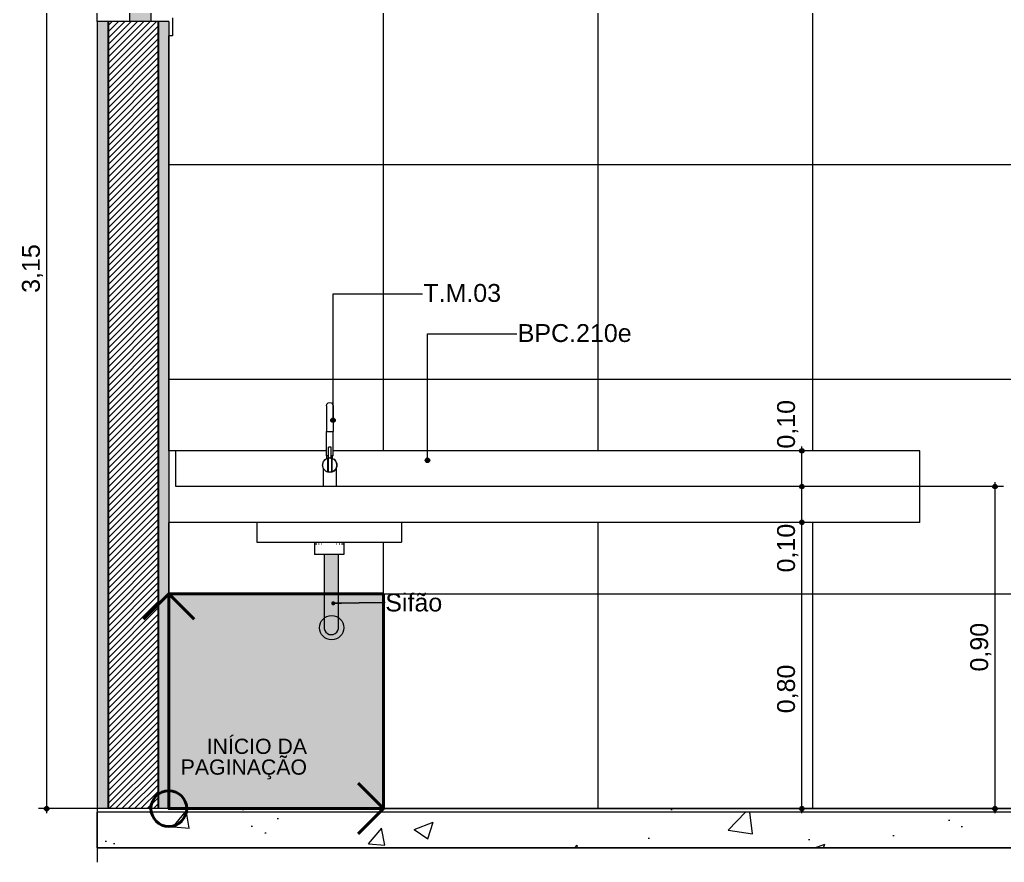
# Model space of a CAD drawing. Header units: metres. Extents: x -1.8 to 75.3, y -2 to 2.8.
# Drawn here: x 50.846 to 53.599, y -2.048 to 0.307 of the extents above; entities that cross this region are included whole.
import ezdxf

# ---------------------------------------------------------------- set-up
doc = ezdxf.new("R2010")
doc.units = ezdxf.units.M
doc.header["$MEASUREMENT"] = 0
for name, color, linetype, lineweight, true_color in [('0_Caneta_No__19', 7, 'Continuous', 0, 0xe9e9e9), ('COTAS CORTE_Caneta_No__25', 7, 'Continuous', 13, 0x982312), ('Janelas Archicad_Caneta_No__9', 7, 'Continuous', 9, 0x020202), ('LAJES.EST_Caneta_No__254', 7, 'Continuous', 0, 0xd1c9ad), ('LAJES.EST_Caneta_No__97', 7, 'Continuous', 13, 0x6b6b6b), ('LOUCAS-METAIS.ARQ_Caneta_No__13', 7, 'Continuous', 0, 0xaaaaaa), ('NOTAS-EXECUTIVO.ARQ_Caneta_No__12', 7, 'Continuous', 0, 0x030303), ('NOTAS-EXECUTIVO.ARQ_Caneta_No__24', 7, 'Continuous', 40, 0x851f10), ('NOTAS-EXECUTIVO.ARQ_Caneta_No__96', 7, 'Continuous', 0, 0xb6b6b6), ('PAREDE CONSTRUIR_Caneta_No__97', 7, 'Continuous', 13, 0x6b6b6b)]:
    doc.layers.add(name, color=color, linetype=linetype, lineweight=lineweight, true_color=true_color)
for name, color, linetype, lineweight in [('0_Caneta_No__5', 7, 'Continuous', 20), ('Janelas Archicad_Caneta_No__10', 7, 'Continuous', 5), ('Janelas Archicad_Caneta_No__241', 7, 'Continuous', 13), ('LAJES.EST_Caneta_No__241', 7, 'Continuous', 13), ('LAJES.EST_Caneta_No__4', 7, 'Continuous', 25), ('LAJES.EST_Caneta_No__7', 7, 'Continuous', 13), ('NOTAS-EXECUTIVO.ARQ_Caneta_No__1', 7, 'Continuous', 40), ('NOTAS-EXECUTIVO.ARQ_Caneta_No__241', 7, 'Continuous', 13), ('NOTAS-LAYOUT.EXEC_Caneta_No__241', 7, 'Continuous', 13), ('NOTAS-LAYOUT.EXEC_Caneta_No__5', 7, 'Continuous', 20), ('PAREDE CONSTRUIR_Caneta_No__241', 7, 'Continuous', 13), ('PAREDE CONSTRUIR_Caneta_No__3', 7, 'Continuous', 30)]:
    doc.layers.add(name, color=color, linetype=linetype, lineweight=lineweight)
for name, color, linetype in [('COTAS CORTE', 7, 'Continuous'), ('Janelas Archicad', 7, 'Continuous'), ('NOTAS-LAYOUT.EXEC', 7, 'Continuous'), ('PAREDE CONSTRUIR', 7, 'Continuous')]:
    doc.layers.add(name, color=color, linetype=linetype)
doc.styles.add('GENERATED_STYLE_1', font='arial.ttf')
doc.dimstyles.new('GENERATED_STYLE__2', dxfattribs={"dimtxt": 0.05, "dimasz": 0.02375, "dimexe": 0.18, "dimexo": 0.267183, "dimgap": 0, "dimtad": 1, "dimzin": 0, "dimdsep": 46, "dimtxsty": 'GENERATED_STYLE_1', "dimblk": 'ARROWHEAD_11', "dimblk1": 'ARROWHEAD_11', "dimblk2": 'ARROWHEAD_11', "dimcen": 0.09, "dimclrd": 256, "dimclre": 256, "dimclrt": 256, "dimadec": 0, "dimazin": 0, "dimtfac": 1, "dimtdec": 4, "dimtmove": 0, "dimatfit": 3, "dimfxl": 0, "dimtolj": 1, "dimtzin": 0, "dimarcsym": 0})
doc.dimstyles.new('GENERATED_STYLE__4', dxfattribs={"dimtxt": 0.18, "dimasz": 0.0228, "dimexe": 0.18, "dimexo": 0.0625, "dimgap": 0, "dimtad": 0, "dimtih": 1, "dimtoh": 1, "dimdec": 4, "dimzin": 0, "dimdsep": 46, "dimcen": 0.09, "dimadec": 0, "dimazin": 0, "dimtfac": 1, "dimtdec": 4, "dimtmove": 0, "dimatfit": 3, "dimldrblk": 'ARROWHEAD_11', "dimfxl": 0, "dimtolj": 1, "dimtzin": 0, "dimarcsym": 0})

# ---------------------------------------------------------------- blocks, each defined once
blk = doc.blocks.new('*D203', base_point=(18.4635, -1.8982))
at = {"layer": 'COTAS CORTE_Caneta_No__25', "linetype": 'Continuous', "lineweight": 13, "true_color": 0x982312}
for points in [[(50.9156, 1.2518), (50.9161, 1.2494), (50.9174, 1.2473), (50.9195, 1.246), (50.9218, 1.2455), (50.9242, 1.246), (50.9263, 1.2473), (50.9276, 1.2494), (50.9281, 1.2518), (50.9276, 1.2541), (50.9263, 1.2562), (50.9242, 1.2575), (50.9218, 1.258), (50.9195, 1.2575), (50.9174, 1.2562), (50.9161, 1.2541)], [(50.9156, -1.8982), (50.9161, -1.9006), (50.9174, -1.9027), (50.9195, -1.904), (50.9218, -1.9045), (50.9242, -1.904), (50.9263, -1.9027), (50.9276, -1.9006), (50.9281, -1.8982), (50.9276, -1.8959), (50.9263, -1.8938), (50.9242, -1.8925), (50.9218, -1.892), (50.9195, -1.8925), (50.9174, -1.8938), (50.9161, -1.8959)]]:
    blk.add_hatch(color=24, dxfattribs=at).paths.add_polyline_path(points)
at = {"layer": 'COTAS CORTE_Caneta_No__25', "color": 24, "linetype": 'Continuous', "lineweight": 13, "true_color": 0x982312}
for p, q in [((50.9156, 1.2518), (50.8984, 1.2518)), ((50.9218, -1.892), (50.9218, 1.2455)), ((51.189, 1.2518), (50.9281, 1.2518)), ((50.9156, -1.8982), (50.8984, -1.8982)), ((51.189, -1.8982), (50.9281, -1.8982)), ((50.9218, -1.9107), (50.9218, -1.9045))]:
    blk.add_line(p, q, dxfattribs=at)
for centre in [(50.9218, 1.2518), (50.9218, -1.8982)]:
    blk.add_circle(centre, 0.00625, dxfattribs=at)
at = {"layer": 'COTAS CORTE_Caneta_No__25', "color": 24, "lineweight": 13, "true_color": 0x982312, "char_height": 0.05, "attachment_point": 7, "rotation": 90, "style": 'GENERATED_STYLE_1'}
for s, insert in [('\\A1;{\\pql;\\fArial|b0|i0|c0|p0;\\W1.000000;0,01}', (50.9118, 1.112)), ('\\A1;{\\pql;\\fArial|b0|i0|c0|p0;\\W1.000000;3,15}', (50.9118, -0.4567))]:
    blk.add_mtext(s, dxfattribs=dict(at, insert=insert))
blk = doc.blocks.new('ARROWHEAD_11')
at = {"color": 0, "linetype": 'Continuous', "lineweight": 0}
blk.add_line((0, 0), (-1, 0), dxfattribs=at)
at = {"color": 0, "linetype": 'Continuous', "lineweight": 0, "const_width": 0.25, "flags": 128}
blk.add_lwpolyline([(-0.125, 0, 1), (0.125, 0, 1)], format="xyb", close=True, dxfattribs=at)
blk = doc.blocks.new('*D207', base_point=(18.4635, -1.8982))
at = {"layer": 'COTAS CORTE_Caneta_No__25', "linetype": 'Continuous', "lineweight": 13, "true_color": 0x982312}
for points in [[(53.0268, -1.0982), (53.0273, -1.1006), (53.0287, -1.1027), (53.0307, -1.104), (53.0331, -1.1045), (53.0355, -1.104), (53.0375, -1.1027), (53.0389, -1.1006), (53.0393, -1.0982), (53.0389, -1.0959), (53.0375, -1.0938), (53.0355, -1.0925), (53.0331, -1.092), (53.0307, -1.0925), (53.0287, -1.0938), (53.0273, -1.0959)], [(53.0268, -1.8982), (53.0273, -1.9006), (53.0287, -1.9027), (53.0307, -1.904), (53.0331, -1.9045), (53.0355, -1.904), (53.0375, -1.9027), (53.0389, -1.9006), (53.0393, -1.8982), (53.0389, -1.8959), (53.0375, -1.8938), (53.0355, -1.8925), (53.0331, -1.892), (53.0307, -1.8925), (53.0287, -1.8938), (53.0273, -1.8959)]]:
    blk.add_hatch(color=24, dxfattribs=at).paths.add_polyline_path(points)
at = {"layer": 'COTAS CORTE_Caneta_No__25', "color": 24, "linetype": 'Continuous', "lineweight": 13, "true_color": 0x982312}
for p, q in [((53.0268, -1.0982), (53.0097, -1.0982)), ((53.3003, -1.0982), (53.0393, -1.0982)), ((53.0331, -1.892), (53.0331, -1.1045)), ((53.0268, -1.8982), (53.0097, -1.8982)), ((53.3003, -1.8982), (53.0393, -1.8982)), ((53.0331, -1.9107), (53.0331, -1.9045))]:
    blk.add_line(p, q, dxfattribs=at)
for centre in [(53.0331, -1.0982), (53.0331, -1.8982)]:
    blk.add_circle(centre, 0.00625, dxfattribs=at)
at = {"layer": 'COTAS CORTE_Caneta_No__25', "color": 24, "lineweight": 13, "true_color": 0x982312, "char_height": 0.05, "attachment_point": 7, "rotation": 90, "style": 'GENERATED_STYLE_1'}
for s, insert in [('\\A1;{\\pql;\\fArial|b0|i0|c0|p0;\\W1.000000;0,10}', (53.0231, -1.238)), ('\\A1;{\\pql;\\fArial|b0|i0|c0|p0;\\W1.000000;0,80}', (53.0231, -1.6317))]:
    blk.add_mtext(s, dxfattribs=dict(at, insert=insert))
blk = doc.blocks.new('*D208', base_point=(18.4635, -1.8982))
at = {"layer": 'COTAS CORTE_Caneta_No__25', "linetype": 'Continuous', "lineweight": 13, "true_color": 0x982312}
for points in [[(53.0268, -0.9982), (53.0273, -1.0006), (53.0287, -1.0027), (53.0307, -1.004), (53.0331, -1.0045), (53.0355, -1.004), (53.0375, -1.0027), (53.0389, -1.0006), (53.0393, -0.9982), (53.0389, -0.9959), (53.0375, -0.9938), (53.0355, -0.9925), (53.0331, -0.992), (53.0307, -0.9925), (53.0287, -0.9938), (53.0273, -0.9959)], [(53.0268, -1.0982), (53.0273, -1.1006), (53.0287, -1.1027), (53.0307, -1.104), (53.0331, -1.1045), (53.0355, -1.104), (53.0375, -1.1027), (53.0389, -1.1006), (53.0393, -1.0982), (53.0389, -1.0959), (53.0375, -1.0938), (53.0355, -1.0925), (53.0331, -1.092), (53.0307, -1.0925), (53.0287, -1.0938), (53.0273, -1.0959)]]:
    blk.add_hatch(color=24, dxfattribs=at).paths.add_polyline_path(points)
at = {"layer": 'COTAS CORTE_Caneta_No__25', "color": 24, "linetype": 'Continuous', "lineweight": 13, "true_color": 0x982312}
for p, q in [((53.0268, -0.9982), (53.0097, -0.9982)), ((53.0331, -1.092), (53.0331, -1.0045)), ((53.3003, -0.9982), (53.0393, -0.9982)), ((53.0268, -1.0982), (53.0097, -1.0982)), ((53.3003, -1.0982), (53.0393, -1.0982))]:
    blk.add_line(p, q, dxfattribs=at)
for centre in [(53.0331, -0.9982), (53.0331, -1.0982)]:
    blk.add_circle(centre, 0.00625, dxfattribs=at)
blk = doc.blocks.new('*D209', base_point=(18.4635, -1.8982))
at = {"layer": 'COTAS CORTE_Caneta_No__25', "linetype": 'Continuous', "lineweight": 13, "true_color": 0x982312}
for points in [[(53.0268, -0.8982), (53.0273, -0.9006), (53.0287, -0.9027), (53.0307, -0.904), (53.0331, -0.9045), (53.0355, -0.904), (53.0375, -0.9027), (53.0389, -0.9006), (53.0393, -0.8982), (53.0389, -0.8959), (53.0375, -0.8938), (53.0355, -0.8925), (53.0331, -0.892), (53.0307, -0.8925), (53.0287, -0.8938), (53.0273, -0.8959)], [(53.0268, -0.9982), (53.0273, -1.0006), (53.0287, -1.0027), (53.0307, -1.004), (53.0331, -1.0045), (53.0355, -1.004), (53.0375, -1.0027), (53.0389, -1.0006), (53.0393, -0.9982), (53.0389, -0.9959), (53.0375, -0.9938), (53.0355, -0.9925), (53.0331, -0.992), (53.0307, -0.9925), (53.0287, -0.9938), (53.0273, -0.9959)]]:
    blk.add_hatch(color=24, dxfattribs=at).paths.add_polyline_path(points)
at = {"layer": 'COTAS CORTE_Caneta_No__25', "color": 24, "linetype": 'Continuous', "lineweight": 13, "true_color": 0x982312}
for p, q in [((53.0268, -0.8982), (53.0097, -0.8982)), ((53.0331, -0.892), (53.0331, -0.8857)), ((53.0331, -0.992), (53.0331, -0.9045)), ((53.3003, -0.8982), (53.0393, -0.8982)), ((53.0268, -0.9982), (53.0097, -0.9982)), ((53.3003, -0.9982), (53.0393, -0.9982))]:
    blk.add_line(p, q, dxfattribs=at)
for centre in [(53.0331, -0.8982), (53.0331, -0.9982)]:
    blk.add_circle(centre, 0.00625, dxfattribs=at)
at = {"layer": 'COTAS CORTE_Caneta_No__25', "color": 24, "lineweight": 13, "true_color": 0x982312, "insert": (53.0231, -0.892), "char_height": 0.05, "attachment_point": 7, "rotation": 90, "style": 'GENERATED_STYLE_1'}
blk.add_mtext('\\A1;{\\pql;\\fArial|b0|i0|c0|p0;\\W1.000000;0,10}', dxfattribs=at)
blk = doc.blocks.new('*D210', base_point=(18.4635, -1.8982))
at = {"layer": 'COTAS CORTE_Caneta_No__25', "linetype": 'Continuous', "lineweight": 13, "true_color": 0x982312}
for points in [[(53.5667, -0.9982), (53.5672, -1.0006), (53.5686, -1.0027), (53.5706, -1.004), (53.573, -1.0045), (53.5754, -1.004), (53.5774, -1.0027), (53.5787, -1.0006), (53.5792, -0.9982), (53.5787, -0.9959), (53.5774, -0.9938), (53.5754, -0.9925), (53.573, -0.992), (53.5706, -0.9925), (53.5686, -0.9938), (53.5672, -0.9959)], [(53.5667, -1.8982), (53.5672, -1.9006), (53.5686, -1.9027), (53.5706, -1.904), (53.573, -1.9045), (53.5754, -1.904), (53.5774, -1.9027), (53.5787, -1.9006), (53.5792, -1.8982), (53.5787, -1.8959), (53.5774, -1.8938), (53.5754, -1.8925), (53.573, -1.892), (53.5706, -1.8925), (53.5686, -1.8938), (53.5672, -1.8959)]]:
    blk.add_hatch(color=24, dxfattribs=at).paths.add_polyline_path(points)
at = {"layer": 'COTAS CORTE_Caneta_No__25', "color": 24, "linetype": 'Continuous', "lineweight": 13, "true_color": 0x982312}
for p, q in [((53.573, -0.992), (53.573, -0.9857)), ((53.5667, -0.9982), (53.3058, -0.9982)), ((53.573, -1.892), (53.573, -1.0045)), ((53.5964, -0.9982), (53.5792, -0.9982)), ((53.5667, -1.8982), (53.3058, -1.8982)), ((53.5964, -1.8982), (53.5792, -1.8982)), ((53.573, -1.9107), (53.573, -1.9045))]:
    blk.add_line(p, q, dxfattribs=at)
for centre in [(53.573, -0.9982), (53.573, -1.8982)]:
    blk.add_circle(centre, 0.00625, dxfattribs=at)
at = {"layer": 'COTAS CORTE_Caneta_No__25', "color": 24, "lineweight": 13, "true_color": 0x982312, "insert": (53.563, -1.515), "char_height": 0.05, "attachment_point": 7, "rotation": 90, "style": 'GENERATED_STYLE_1'}
blk.add_mtext('\\A1;{\\pql;\\fArial|b0|i0|c0|p0;\\W1.000000;0,90}', dxfattribs=at)
blk = doc.blocks.new('Label_34_12', base_point=(51.7222, -0.8128))
at = {"layer": 'NOTAS-LAYOUT.EXEC', "linetype": 'Continuous', "lineweight": 0, "true_color": 0x000000}
blk.add_hatch(color=18, dxfattribs=at).paths.add_polyline_path([(51.716, -0.8128), (51.7164, -0.8152), (51.7178, -0.8173), (51.7198, -0.8186), (51.7222, -0.8191), (51.7246, -0.8186), (51.7266, -0.8173), (51.728, -0.8152), (51.7285, -0.8128), (51.728, -0.8104), (51.7266, -0.8084), (51.7246, -0.8071), (51.7222, -0.8066), (51.7198, -0.8071), (51.7178, -0.8084), (51.7164, -0.8104)])
at = {"layer": 'NOTAS-LAYOUT.EXEC_Caneta_No__241', "color": 7, "linetype": 'Continuous', "lineweight": 13}
for p, q in [((51.7222, -0.8066), (51.7222, -0.4593)), ((51.7222, -0.4593), (51.9722, -0.4593))]:
    blk.add_line(p, q, dxfattribs=at)
at = {"layer": 'NOTAS-LAYOUT.EXEC_Caneta_No__5', "color": 7, "linetype": 'Continuous', "lineweight": 20}
blk.add_circle((51.7222, -0.8128), 0.00625, dxfattribs=at)
at = {"layer": 'NOTAS-LAYOUT.EXEC_Caneta_No__241', "color": 7, "lineweight": 13, "insert": (51.9747, -0.4319), "char_height": 0.05, "attachment_point": 1, "style": 'GENERATED_STYLE_1'}
blk.add_mtext('\\A1;{\\pql;\\pt0,241;\\fArial|b0|i0|c0|p0;\\W1.000000;T.M.03\\fArial|b0|i0|c0|p0;\\W1.000000;\\A1{\\H.66x;\\S^  ;}\\fArial|b0|i0|c0|p0;\\W1.000000;\\fArial|b0|i0|c0|p0;\\W1.000000;\\A1{\\H.66x;\\S^  ;}\\fArial|b0|i0|c0|p0;\\W1.000000;\\fArial|b0|i0|c0|p0;\\W1.000000;\\fArial|b0|i0|c0|p0;\\W1.000000;\\fArial|b0|i0|c0|p0;\\W1.000000;\\fArial|b0|i0|c0|p0;\\W1.000000;\\fArial|b0|i0|c0|p0;\\W1.000000;\\fArial|b0|i0|c0|p0;\\W1.000000;\\A1{\\H.66x;\\S^  ;}\\fArial|b0|i0|c0|p0;\\W1.000000;\\fArial|b0|i0|c0|p0;\\W1.000000;\\A1{\\H.66x;\\S^  ;}\\fArial|b0|i0|c0|p0;\\W1.000000;\\fArial|b0|i0|c0|p0;\\W1.000000;\\fArial|b0|i0|c0|p0;\\W1.000000;\\fArial|b0|i0|c0|p0;\\W1.000000;\\fArial|b0|i0|c0|p0;\\W1.000000;\\fArial|b0|i0|c0|p0;\\W1.000000;\\fArial|b0|i0|c0|p0;\\W1.000000;\\A1{\\H.66x;\\S^  ;}\\fArial|b0|i0|c0|p0;\\W1.000000;\\fArial|b0|i0|c0|p0;\\W1.000000;\\A1{\\H.66x;\\S^  ;}\\fArial|b0|i0|c0|p0;\\W1.000000;\\fArial|b0|i0|c0|p0;\\W1.000000;\\fArial|b0|i0|c0|p0;\\W1.000000;\\fArial|b0|i0|c0|p0;\\W1.000000;\\fArial|b0|i0|c0|p0;\\W1.000000;\\fArial|b0|i0|c0|p0;\\W1.000000;\\fArial|b0|i0|c0|p0;\\W1.000000;\\A1{\\H.66x;\\S^  ;}\\fArial|b0|i0|c0|p0;\\W1.000000;\\fArial|b0|i0|c0|p0;\\W1.000000;\\A1{\\H.66x;\\S^  ;}\\fArial|b0|i0|c0|p0;\\W1.000000;\\fArial|b0|i0|c0|p0;\\W1.000000;\\fArial|b0|i0|c0|p0;\\W1.000000;\\fArial|b0|i0|c0|p0;\\W1.000000;\\fArial|b0|i0|c0|p0;\\W1.000000;\\fArial|b0|i0|c0|p0;\\W1.000000;\\fArial|b0|i0|c0|p0;\\W1.000000;\\A1{\\H.66x;\\S^  ;}\\fArial|b0|i0|c0|p0;\\W1.000000;\\fArial|b0|i0|c0|p0;\\W1.000000;\\A1{\\H.66x;\\S^  ;}\\fArial|b0|i0|c0|p0;\\W1.000000;\\fArial|b0|i0|c0|p0;\\W1.000000;\\fArial|b0|i0|c0|p0;\\W1.000000;\\fArial|b0|i0|c0|p0;\\W1.000000;\\fArial|b0|i0|c0|p0;\\W1.000000;\\fArial|b0|i0|c0|p0;\\W1.000000;\\fArial|b0|i0|c0|p0;\\W1.000000;\\A1{\\H.66x;\\S^  ;}\\fArial|b0|i0|c0|p0;\\W1.000000;}', dxfattribs=at)
blk = doc.blocks.new('Label_35_12', base_point=(51.9862, -0.9249))
at = {"layer": 'NOTAS-LAYOUT.EXEC', "linetype": 'Continuous', "lineweight": 0, "true_color": 0x000000}
blk.add_hatch(color=18, dxfattribs=at).paths.add_polyline_path([(51.98, -0.9249), (51.9804, -0.9273), (51.9818, -0.9293), (51.9838, -0.9307), (51.9862, -0.9311), (51.9886, -0.9307), (51.9906, -0.9293), (51.992, -0.9273), (51.9925, -0.9249), (51.992, -0.9225), (51.9906, -0.9205), (51.9886, -0.9191), (51.9862, -0.9186), (51.9838, -0.9191), (51.9818, -0.9205), (51.9804, -0.9225)])
at = {"layer": 'NOTAS-LAYOUT.EXEC_Caneta_No__241', "color": 7, "linetype": 'Continuous', "lineweight": 13}
for p, q in [((51.9862, -0.9186), (51.9862, -0.5713)), ((51.9862, -0.5713), (52.2362, -0.5713))]:
    blk.add_line(p, q, dxfattribs=at)
at = {"layer": 'NOTAS-LAYOUT.EXEC_Caneta_No__5', "color": 7, "linetype": 'Continuous', "lineweight": 20}
blk.add_circle((51.9862, -0.9249), 0.00625, dxfattribs=at)
at = {"layer": 'NOTAS-LAYOUT.EXEC_Caneta_No__241', "color": 7, "lineweight": 13, "insert": (52.2387, -0.544), "char_height": 0.05, "attachment_point": 1, "style": 'GENERATED_STYLE_1'}
blk.add_mtext('\\A1;{\\pql;\\pt0,241;\\fArial|b0|i0|c0|p0;\\W1.000000;BPC.210e\\fArial|b0|i0|c0|p0;\\W1.000000;\\A1{\\H.66x;\\S^  ;}\\fArial|b0|i0|c0|p0;\\W1.000000;\\fArial|b0|i0|c0|p0;\\W1.000000;\\A1{\\H.66x;\\S^  ;}\\fArial|b0|i0|c0|p0;\\W1.000000;\\fArial|b0|i0|c0|p0;\\W1.000000;\\fArial|b0|i0|c0|p0;\\W1.000000;\\fArial|b0|i0|c0|p0;\\W1.000000;\\fArial|b0|i0|c0|p0;\\W1.000000;\\fArial|b0|i0|c0|p0;\\W1.000000;\\fArial|b0|i0|c0|p0;\\W1.000000;\\A1{\\H.66x;\\S^  ;}\\fArial|b0|i0|c0|p0;\\W1.000000;\\fArial|b0|i0|c0|p0;\\W1.000000;\\A1{\\H.66x;\\S^  ;}\\fArial|b0|i0|c0|p0;\\W1.000000;\\fArial|b0|i0|c0|p0;\\W1.000000;\\fArial|b0|i0|c0|p0;\\W1.000000;\\fArial|b0|i0|c0|p0;\\W1.000000;\\fArial|b0|i0|c0|p0;\\W1.000000;\\fArial|b0|i0|c0|p0;\\W1.000000;\\fArial|b0|i0|c0|p0;\\W1.000000;\\A1{\\H.66x;\\S^  ;}\\fArial|b0|i0|c0|p0;\\W1.000000;\\fArial|b0|i0|c0|p0;\\W1.000000;\\A1{\\H.66x;\\S^  ;}\\fArial|b0|i0|c0|p0;\\W1.000000;\\fArial|b0|i0|c0|p0;\\W1.000000;\\fArial|b0|i0|c0|p0;\\W1.000000;\\fArial|b0|i0|c0|p0;\\W1.000000;\\fArial|b0|i0|c0|p0;\\W1.000000;\\fArial|b0|i0|c0|p0;\\W1.000000;\\fArial|b0|i0|c0|p0;\\W1.000000;\\A1{\\H.66x;\\S^  ;}\\fArial|b0|i0|c0|p0;\\W1.000000;\\fArial|b0|i0|c0|p0;\\W1.000000;\\A1{\\H.66x;\\S^  ;}\\fArial|b0|i0|c0|p0;\\W1.000000;\\fArial|b0|i0|c0|p0;\\W1.000000;\\fArial|b0|i0|c0|p0;\\W1.000000;\\fArial|b0|i0|c0|p0;\\W1.000000;\\fArial|b0|i0|c0|p0;\\W1.000000;\\fArial|b0|i0|c0|p0;\\W1.000000;\\fArial|b0|i0|c0|p0;\\W1.000000;\\A1{\\H.66x;\\S^  ;}\\fArial|b0|i0|c0|p0;\\W1.000000;\\fArial|b0|i0|c0|p0;\\W1.000000;\\A1{\\H.66x;\\S^  ;}\\fArial|b0|i0|c0|p0;\\W1.000000;\\fArial|b0|i0|c0|p0;\\W1.000000;\\fArial|b0|i0|c0|p0;\\W1.000000;\\fArial|b0|i0|c0|p0;\\W1.000000;\\fArial|b0|i0|c0|p0;\\W1.000000;\\fArial|b0|i0|c0|p0;\\W1.000000;\\fArial|b0|i0|c0|p0;\\W1.000000;\\A1{\\H.66x;\\S^  ;}\\fArial|b0|i0|c0|p0;\\W1.000000;}', dxfattribs=at)
blk = doc.blocks.new('símbolo_paginação de piso(1)(1)[9]_12', base_point=(51.2632, -1.8982))
at = {"layer": 'NOTAS-EXECUTIVO.ARQ_Caneta_No__24', "linetype": 'Continuous', "lineweight": 0, "true_color": 0x210704}
blk.add_hatch(color=18, dxfattribs=at).paths.add_polyline_path([(51.8632, -1.2982), (51.2632, -1.2982), (51.2632, -1.8982), (51.8632, -1.8982)])
at = {"layer": 'NOTAS-EXECUTIVO.ARQ_Caneta_No__1', "color": 7, "linetype": 'Continuous', "lineweight": 40}
for p, q in [((51.2632, -1.2982), (51.1925, -1.369)), ((51.2632, -1.8982), (51.2632, -1.2982)), ((51.2632, -1.2982), (51.3339, -1.369)), ((51.8632, -1.8982), (51.7925, -1.8275)), ((51.2632, -1.8982), (51.8632, -1.8982)), ((51.8632, -1.8982), (51.7925, -1.969))]:
    blk.add_line(p, q, dxfattribs=at)
at = {"layer": 'NOTAS-EXECUTIVO.ARQ_Caneta_No__1', "color": 7, "linetype": 'Continuous', "lineweight": 40, "flags": 128}
blk.add_lwpolyline([(51.8632, -1.2982), (51.8632, -1.8982), (51.2632, -1.8982), (51.2632, -1.2982)], close=True, dxfattribs=at)
at = {"layer": 'NOTAS-EXECUTIVO.ARQ_Caneta_No__1', "color": 7, "linetype": 'Continuous', "lineweight": 40}
blk.add_circle((51.2632, -1.8982), 0.05, dxfattribs=at)

msp = doc.modelspace()

# ---------------------------------------------------------------- hatches: boundary and pattern name
at = {"layer": '0_Caneta_No__19', "linetype": 'Continuous', "lineweight": 0, "true_color": 0x747474}
msp.add_hatch(color=8, dxfattribs=at).paths.add_polyline_path([(51.7373, -1.1882), (51.6976, -1.1882), (51.6976, -1.389, 1.153966), (51.7373, -1.389)])
at = {"layer": 'Janelas Archicad', "linetype": 'Continuous', "lineweight": 0, "true_color": 0xffffff}
msp.add_hatch(color=7, dxfattribs=at).paths.add_polyline_path([(51.1832, 0.3418), (51.1532, 0.3418), (51.1532, 0.3018), (51.2132, 0.3018), (51.2132, 0.3318), (51.1832, 0.3318)])
at = {"layer": 'LAJES.EST_Caneta_No__254', "linetype": 'Continuous', "lineweight": 0, "true_color": 0xd1c9ad}
h = msp.add_hatch(dxfattribs=at)
h.set_pattern_fill('Haie_OD_000c', color=9, style=0, pattern_type=2)
h.set_pattern_definition([(45, (18.4635, -1.39824), (-0.159099, 0.159099), [0, -0.15, 0, -0.225]), (110, (18.9635, -1.39824), (0.2114308, 0.0769545), [0, -0.11, 0, -0.19])])
h.paths.add_polyline_path([(55.5637, -1.8982), (51.0632, -1.8982), (51.0632, -1.9082), (55.5637, -1.9082)])
at = {"layer": 'LAJES.EST_Caneta_No__97', "linetype": 'Continuous', "lineweight": 13, "true_color": 0x6b6b6b}
h = msp.add_hatch(dxfattribs=at)
h.set_pattern_fill('AR_CONC_000c', color=251, style=0, pattern_type=2)
h.set_pattern_definition([(50, (18.4635, -1.89824), (-0.546554, 0.047817), [0.05715, -0.62865]), (355, (18.4635, -1.89824), (-0.10573, 0.5731705), [0.04572, -0.502922]), (100.4514, (18.50905, -1.90223), (0.440824, 0.525353), [0.04857, -0.534271]), (46.1842, (18.4635, -1.74584), (-0.813237, 0.126127), [0.085725, -0.942975]), (96.6356, (18.5313, -1.75635), (0.712212, 0.742278), [0.072855, -0.801407]), (351.1842, (18.4635, -1.74584), (0.712212, 0.742278), [0.06858, -0.75438]), (21, (18.5397, -1.78394), (-0.454843, 0.3067956), [0.05715, -0.62865]), (326, (18.5397, -1.78394), (0.185406, 0.552564), [0.04572, -0.50292]), (71.4514, (18.5776, -1.8095), (0.640249, 0.245768), [0.04857, -0.53427]), (37.5, (18.4635, -1.89824), (0.0092658, 0.2536651), [0, -0.496824, 0, -0.51054, 0, -0.504825]), (7.5, (18.4635, -1.89824), (0.200459, 0.3005417), [0, -0.291084, 0, -0.485394, 0, -0.192405]), (327.5, (18.29358, -1.89824), (-0.4067718, 0.0171862), [0, -0.1905, 0, -0.59436, 0, -0.78867]), (317.5, (18.2174, -1.89824), (0.4443875, 0.0762795), [0, -0.24765, 0, -0.394716, 0, -0.56007])])
h.paths.add_polyline_path([(51.0632, -2.0082), (55.5637, -2.0082), (55.5637, -1.9082), (51.0632, -1.9082)])
at = {"layer": 'PAREDE CONSTRUIR', "linetype": 'Continuous', "lineweight": 0, "true_color": 0xffffff}
for points in [[(51.0932, 0.3018), (51.0632, 0.3018), (51.0632, -1.8982), (51.0932, -1.8982)], [(51.2632, 0.3018), (51.2332, 0.3018), (51.2332, -1.8982), (51.2632, -1.8982)]]:
    msp.add_hatch(color=7, dxfattribs=at).paths.add_polyline_path(points)
at = {"layer": 'PAREDE CONSTRUIR', "linetype": 'Continuous', "lineweight": 0, "true_color": 0x000000}
h = msp.add_hatch(dxfattribs=at)
h.set_pattern_fill('common_brick_000c', color=18, style=0, pattern_type=2)
h.set_pattern_definition([(45, (18.463509, -1.898244), (-0.008838835, 0.008838835), [])])
h.paths.add_polyline_path([(51.0932, 0.3018), (51.0932, -1.8982), (51.2332, -1.8982), (51.2332, 0.3018), (51.1532, 0.3018)])
at = {"layer": 'PAREDE CONSTRUIR_Caneta_No__97', "linetype": 'Continuous', "lineweight": 13, "true_color": 0x6b6b6b}
h = msp.add_hatch(dxfattribs=at)
h.set_pattern_fill('Ceramica_60_x_60_000c', color=251, style=0, pattern_type=2)
h.set_pattern_definition([(6e-15, (51.2632, -1.89824), (0, 0.6), []), (90, (51.2632, -1.89824), (-0.6, 0), [])])
h.paths.add_polyline_path([(51.2632, -1.8982), (53.3644, -1.8982), (53.3644, 1.2518), (51.2632, 1.2518), (51.2632, 1.1418), (51.2732, 1.1418), (51.2732, 0.2618), (51.2632, 0.2618), (51.2632, -0.8982), (51.7042, -0.8982), (51.7042, -0.8142), (51.7042, -0.8034), (51.7042, -0.7724), (51.7053, -0.7679), (51.7086, -0.7645), (51.713, -0.7632), (51.7176, -0.7644), (51.7209, -0.7676), (51.7222, -0.7721), (51.7222, -0.8058), (51.7222, -0.8142), (51.7222, -0.8982), (53.3632, -0.8982), (53.3632, -1.0982), (51.9134, -1.0982), (51.9134, -1.1532), (51.7524, -1.1532), (51.7524, -1.1582), (51.7528, -1.1582), (51.7524, -1.1585), (51.7524, -1.1882), (51.6705, -1.1882), (51.6705, -1.1585), (51.6701, -1.1582), (51.6705, -1.1582), (51.6705, -1.1532), (51.5094, -1.1532), (51.5094, -1.0982), (51.2632, -1.0982)])
h = msp.add_hatch(dxfattribs=at)
h.set_pattern_fill('Ceramica_60_x_60_000c', color=251, style=0, pattern_type=2)
h.set_pattern_definition([(0, (51.2632, -1.89824), (0, 0.6), []), (90, (51.2632, -1.89824), (-0.6, 0), [])])
h.paths.add_polyline_path([(55.5637, 1.2518), (53.3644, 1.2518), (53.3644, -1.8982), (55.5447, -1.8982), (55.5447, 0.2718), (55.5447, 0.3218), (55.5637, 0.3218)])

# ---------------------------------------------------------------- linework, layer by layer
at = {"layer": '0_Caneta_No__5', "color": 7, "linetype": 'Continuous', "lineweight": 20, "flags": 128}
msp.add_lwpolyline([(51.7373, -1.1882), (51.6976, -1.1882), (51.6976, -1.389, 1.153966), (51.7373, -1.389)], format="xyb", close=True, dxfattribs=at)
at = {"layer": 'Janelas Archicad_Caneta_No__10', "color": 7, "linetype": 'Continuous', "lineweight": 5}
for p, q in [((51.2732, 0.3118), (51.2732, 0.2618)), ((51.2732, 0.2618), (51.2632, 0.2618))]:
    msp.add_line(p, q, dxfattribs=at)
at = {"layer": 'Janelas Archicad_Caneta_No__241', "color": 7, "linetype": 'Continuous', "lineweight": 13}
msp.add_line((51.0632, 0.3018), (51.0632, 1.1018), dxfattribs=at)
at = {"layer": 'Janelas Archicad_Caneta_No__9', "color": 18, "linetype": 'Continuous', "lineweight": 9, "true_color": 0x020202}
msp.add_line((51.1532, 0.3418), (51.1532, 0.3018), dxfattribs=at)
at = {"layer": 'Janelas Archicad_Caneta_No__9', "color": 18, "linetype": 'Continuous', "lineweight": 9, "true_color": 0x020202, "flags": 128}
msp.add_lwpolyline([(51.2132, 0.3318), (51.2132, 0.3118), (51.2132, 0.3018)], dxfattribs=at)
at = {"layer": 'LAJES.EST_Caneta_No__241', "color": 7, "linetype": 'Continuous', "lineweight": 13}
msp.add_line((51.0632, -2.0082), (51.0632, -2.0482), dxfattribs=at)
at = {"layer": 'LAJES.EST_Caneta_No__4', "color": 7, "linetype": 'Continuous', "lineweight": 25}
for p, q in [((51.0632, -1.9082), (51.0632, -1.9132)), ((51.0632, -1.9132), (51.0632, -2.0082)), ((55.5637, -2.0082), (51.0632, -2.0082))]:
    msp.add_line(p, q, dxfattribs=at)
at = {"layer": 'LAJES.EST_Caneta_No__7', "color": 7, "linetype": 'Continuous', "lineweight": 13}
for p, q in [((51.0632, -1.8982), (51.0632, -1.9082)), ((55.5637, -1.8982), (51.2632, -1.8982)), ((55.5637, -1.9082), (51.0632, -1.9082))]:
    msp.add_line(p, q, dxfattribs=at)
at = {"layer": 'LAJES.EST_Caneta_No__7', "color": 7, "linetype": 'Continuous', "lineweight": 13, "flags": 128}
msp.add_lwpolyline([(51.2632, -1.8982), (51.2332, -1.8982), (51.0932, -1.8982), (51.0632, -1.8982)], dxfattribs=at)
at = {"layer": 'LOUCAS-METAIS.ARQ_Caneta_No__13', "color": 253, "linetype": 'Continuous', "lineweight": 0, "true_color": 0xaaaaaa}
for p, q in [((51.7042, -0.7724), (51.7053, -0.7679)), ((51.7053, -0.7679), (51.7086, -0.7645)), ((51.7086, -0.7645), (51.713, -0.7632)), ((51.713, -0.7632), (51.7176, -0.7644)), ((51.7176, -0.7644), (51.7209, -0.7676)), ((51.7209, -0.7676), (51.7222, -0.7721)), ((51.7042, -0.7724), (51.7042, -0.7738)), ((51.7042, -0.7738), (51.7042, -0.778)), ((51.7042, -0.778), (51.7042, -0.7847)), ((51.7042, -0.7847), (51.7042, -0.7933)), ((51.7042, -0.7933), (51.7042, -0.8034)), ((51.7222, -0.7721), (51.7222, -0.7735)), ((51.7222, -0.7735), (51.7222, -0.7777)), ((51.7222, -0.7777), (51.7222, -0.7844)), ((51.7222, -0.7844), (51.7222, -0.7932)), ((51.7222, -0.7932), (51.7222, -0.8033)), ((51.7042, -0.8034), (51.7042, -0.8143)), ((51.7042, -0.8143), (51.7042, -0.8442)), ((51.7222, -0.8033), (51.7222, -0.8142)), ((51.7222, -0.8142), (51.7222, -0.8442)), ((51.7042, -0.8442), (51.7053, -0.8442)), ((51.7042, -0.9122), (51.7042, -0.8442)), ((51.7053, -0.8442), (51.7086, -0.8442)), ((51.7086, -0.8442), (51.713, -0.8442)), ((51.713, -0.8442), (51.7176, -0.8442)), ((51.7176, -0.8442), (51.7209, -0.8442)), ((51.7209, -0.8442), (51.7222, -0.8442)), ((51.7222, -0.9122), (51.7222, -0.8442)), ((51.2832, -0.8982), (51.2632, -0.8982)), ((51.7042, -0.8982), (51.2832, -0.8982)), ((51.2832, -0.9982), (51.2832, -0.8982)), ((51.7102, -0.8882), (51.7097, -0.8882)), ((51.7097, -0.9186), (51.7097, -0.8882)), ((51.7115, -0.8882), (51.7102, -0.8882)), ((51.7132, -0.8882), (51.7115, -0.8882)), ((51.715, -0.8882), (51.7132, -0.8882)), ((51.7162, -0.8882), (51.715, -0.8882)), ((51.7167, -0.8882), (51.7162, -0.8882)), ((51.7167, -0.9186), (51.7167, -0.8882)), ((52.3832, -0.8982), (51.7222, -0.8982)), ((53.3632, -0.8982), (52.3832, -0.8982)), ((53.3632, -0.9982), (53.3632, -0.8982)), ((51.6932, -0.9382), (51.6959, -0.9282)), ((51.6935, -0.9348), (51.6959, -0.9282)), ((51.6935, -0.9371), (51.6935, -0.9348)), ((51.6959, -0.9282), (51.7032, -0.9209)), ((51.6959, -0.9282), (51.7003, -0.9229)), ((51.7003, -0.9229), (51.7024, -0.9218)), ((51.7032, -0.9209), (51.7072, -0.9199)), ((51.7054, -0.9122), (51.7042, -0.9122)), ((51.7043, -0.9206), (51.7064, -0.9195)), ((51.7052, -0.9199), (51.7052, -0.9122)), ((51.7063, -0.9195), (51.7052, -0.9199)), ((51.7087, -0.9122), (51.7054, -0.9122)), ((51.7063, -0.9195), (51.7063, -0.9195)), ((51.7064, -0.9195), (51.7132, -0.9182)), ((51.7092, -0.9186), (51.7064, -0.9194)), ((51.7087, -0.9195), (51.7072, -0.9199)), ((51.7072, -0.9199), (51.7072, -0.9566)), ((51.7097, -0.9122), (51.7087, -0.9122)), ((51.7087, -0.9195), (51.7132, -0.9182)), ((51.7087, -0.9195), (51.7087, -0.957)), ((51.7132, -0.9182), (51.7092, -0.9186)), ((51.7102, -0.9185), (51.7097, -0.9186)), ((51.7115, -0.9183), (51.7102, -0.9185)), ((51.7132, -0.9182), (51.7115, -0.9183)), ((51.715, -0.9183), (51.7132, -0.9182)), ((51.7172, -0.9186), (51.7132, -0.9182)), ((51.7132, -0.9182), (51.72, -0.9195)), ((51.7132, -0.9182), (51.7177, -0.9195)), ((51.7162, -0.9185), (51.715, -0.9183)), ((51.7167, -0.9186), (51.7162, -0.9185)), ((51.7177, -0.9122), (51.7167, -0.9122)), ((51.72, -0.9194), (51.7172, -0.9186)), ((51.721, -0.9122), (51.7177, -0.9122)), ((51.7192, -0.9199), (51.7177, -0.9195)), ((51.7177, -0.9195), (51.7177, -0.957)), ((51.7192, -0.9199), (51.7232, -0.9209)), ((51.7192, -0.9199), (51.7192, -0.9566)), ((51.72, -0.9195), (51.7221, -0.9206)), ((51.7212, -0.9199), (51.7201, -0.9195)), ((51.7201, -0.9195), (51.7201, -0.9195)), ((51.7222, -0.9122), (51.721, -0.9122)), ((51.7212, -0.9199), (51.7212, -0.9122)), ((51.7232, -0.9209), (51.7305, -0.9282)), ((51.724, -0.9218), (51.7261, -0.9229)), ((51.7261, -0.9229), (51.7305, -0.9282)), ((51.7305, -0.9282), (51.7329, -0.9348)), ((51.7305, -0.9282), (51.7332, -0.9382)), ((51.7329, -0.9348), (51.7329, -0.9371)), ((51.6959, -0.9482), (51.6932, -0.9382)), ((51.6935, -0.9417), (51.6935, -0.9394)), ((51.6959, -0.9482), (51.6935, -0.9417)), ((51.695, -0.9465), (51.6957, -0.9476)), ((51.695, -0.9465), (51.695, -0.9982)), ((51.7003, -0.9536), (51.6959, -0.9482)), ((51.7032, -0.9556), (51.6959, -0.9482)), ((51.6963, -0.9488), (51.6972, -0.9502)), ((51.6972, -0.9502), (51.6993, -0.9524)), ((51.7024, -0.9547), (51.7003, -0.9536)), ((51.7008, -0.9538), (51.7013, -0.9543)), ((51.7013, -0.9543), (51.7027, -0.955)), ((51.7072, -0.9566), (51.7032, -0.9556)), ((51.7042, -0.9558), (51.7048, -0.9562)), ((51.7064, -0.957), (51.7043, -0.9559)), ((51.7132, -0.9582), (51.7064, -0.957)), ((51.7066, -0.9571), (51.7069, -0.9572)), ((51.7069, -0.9572), (51.7132, -0.9582)), ((51.7072, -0.9566), (51.7087, -0.957)), ((51.7132, -0.9582), (51.7087, -0.957)), ((51.72, -0.957), (51.7132, -0.9582)), ((51.7177, -0.957), (51.7132, -0.9582)), ((51.7132, -0.9582), (51.7195, -0.9572)), ((51.7177, -0.957), (51.7192, -0.9566)), ((51.7232, -0.9556), (51.7192, -0.9566)), ((51.7195, -0.9572), (51.7198, -0.9571)), ((51.7221, -0.9559), (51.72, -0.957)), ((51.7216, -0.9562), (51.7222, -0.9558)), ((51.7305, -0.9482), (51.7232, -0.9556)), ((51.7237, -0.955), (51.7251, -0.9543)), ((51.7261, -0.9536), (51.724, -0.9547)), ((51.7251, -0.9543), (51.7256, -0.9538)), ((51.7305, -0.9482), (51.7261, -0.9536)), ((51.7271, -0.9524), (51.7292, -0.9502)), ((51.7292, -0.9502), (51.7301, -0.9488)), ((51.7332, -0.9382), (51.7305, -0.9482)), ((51.7329, -0.9417), (51.7305, -0.9482)), ((51.7307, -0.9476), (51.7314, -0.9465)), ((51.7314, -0.9465), (51.7314, -0.9982)), ((51.7329, -0.9394), (51.7329, -0.9417)), ((52.3832, -0.9982), (51.2832, -0.9982)), ((53.3632, -0.9982), (52.3832, -0.9982)), ((53.3632, -1.0982), (53.3632, -0.9982)), ((51.2832, -1.0982), (51.2632, -1.0982)), ((52.3832, -1.0982), (51.2832, -1.0982)), ((51.5094, -1.0982), (51.5094, -1.1532)), ((51.9134, -1.0982), (51.9134, -1.1532)), ((53.3632, -1.0982), (52.3832, -1.0982)), ((51.5094, -1.1532), (51.5102, -1.1532)), ((51.5102, -1.1532), (51.512, -1.1532)), ((51.512, -1.1532), (51.5149, -1.1532)), ((51.5149, -1.1532), (51.5189, -1.1532)), ((51.5189, -1.1532), (51.5239, -1.1532)), ((51.5239, -1.1532), (51.5299, -1.1532)), ((51.5299, -1.1532), (51.5367, -1.1532)), ((51.5367, -1.1532), (51.5443, -1.1532)), ((51.5443, -1.1532), (51.5524, -1.1532)), ((51.5524, -1.1532), (51.561, -1.1532)), ((51.561, -1.1532), (51.57, -1.1532)), ((51.57, -1.1532), (51.5812, -1.1532)), ((51.5812, -1.1532), (51.8417, -1.1532)), ((51.6705, -1.1532), (51.6705, -1.1582)), ((51.7524, -1.1532), (51.7524, -1.1582)), ((51.8417, -1.1532), (51.8529, -1.1532)), ((51.8529, -1.1532), (51.8618, -1.1532)), ((51.8618, -1.1532), (51.8704, -1.1532)), ((51.8704, -1.1532), (51.8786, -1.1532)), ((51.8786, -1.1532), (51.8861, -1.1532)), ((51.8861, -1.1532), (51.893, -1.1532)), ((51.893, -1.1532), (51.899, -1.1532)), ((51.899, -1.1532), (51.904, -1.1532)), ((51.904, -1.1532), (51.908, -1.1532)), ((51.908, -1.1532), (51.9109, -1.1532)), ((51.9109, -1.1532), (51.9127, -1.1532)), ((51.9127, -1.1532), (51.9134, -1.1532)), ((51.6701, -1.1582), (51.6715, -1.1582)), ((51.6701, -1.1582), (51.6705, -1.1585)), ((51.6705, -1.1585), (51.6705, -1.1882)), ((51.6715, -1.1582), (51.673, -1.1582)), ((51.6745, -1.1582), (51.6756, -1.1582)), ((51.6756, -1.1582), (51.677, -1.1582)), ((51.6813, -1.1582), (51.6822, -1.1582)), ((51.6822, -1.1582), (51.6831, -1.1582)), ((51.6904, -1.1582), (51.6908, -1.1582)), ((51.6908, -1.1582), (51.6911, -1.1582)), ((51.7318, -1.1582), (51.7321, -1.1582)), ((51.7321, -1.1582), (51.7325, -1.1582)), ((51.7398, -1.1582), (51.7407, -1.1582)), ((51.7407, -1.1582), (51.7416, -1.1582)), ((51.7458, -1.1582), (51.7473, -1.1582)), ((51.7473, -1.1582), (51.7484, -1.1582)), ((51.7499, -1.1582), (51.7514, -1.1582)), ((51.7514, -1.1582), (51.7528, -1.1582)), ((51.7524, -1.1585), (51.7528, -1.1582)), ((51.7524, -1.1585), (51.7524, -1.1882)), ((51.6708, -1.1882), (51.6705, -1.1882)), ((51.6705, -1.1882), (51.6705, -1.1882)), ((51.6712, -1.1882), (51.6708, -1.1882)), ((51.6717, -1.1882), (51.6712, -1.1882)), ((51.6725, -1.1882), (51.6717, -1.1882)), ((51.6733, -1.1882), (51.6725, -1.1882)), ((51.6744, -1.1882), (51.6733, -1.1882)), ((51.6755, -1.1882), (51.6744, -1.1882)), ((51.6768, -1.1882), (51.6755, -1.1882)), ((51.6783, -1.1882), (51.6768, -1.1882)), ((51.6799, -1.1882), (51.6783, -1.1882)), ((51.6816, -1.1882), (51.6799, -1.1882)), ((51.6834, -1.1882), (51.6816, -1.1882)), ((51.6853, -1.1882), (51.6834, -1.1882)), ((51.6874, -1.1882), (51.6853, -1.1882)), ((51.6895, -1.1882), (51.6874, -1.1882)), ((51.6917, -1.1882), (51.6895, -1.1882)), ((51.694, -1.1882), (51.6917, -1.1882)), ((51.6964, -1.1882), (51.694, -1.1882)), ((51.6988, -1.1882), (51.6964, -1.1882)), ((51.7013, -1.1882), (51.6988, -1.1882)), ((51.7038, -1.1882), (51.7013, -1.1882)), ((51.7063, -1.1882), (51.7038, -1.1882)), ((51.7089, -1.1882), (51.7063, -1.1882)), ((51.7114, -1.1882), (51.7089, -1.1882)), ((51.714, -1.1882), (51.7114, -1.1882)), ((51.7166, -1.1882), (51.714, -1.1882)), ((51.7191, -1.1882), (51.7166, -1.1882)), ((51.7216, -1.1882), (51.7191, -1.1882)), ((51.7241, -1.1882), (51.7216, -1.1882)), ((51.7265, -1.1882), (51.7241, -1.1882)), ((51.7289, -1.1882), (51.7265, -1.1882)), ((51.7312, -1.1882), (51.7289, -1.1882)), ((51.7334, -1.1882), (51.7312, -1.1882)), ((51.7355, -1.1882), (51.7334, -1.1882)), ((51.7376, -1.1882), (51.7355, -1.1882)), ((51.7395, -1.1882), (51.7376, -1.1882)), ((51.7413, -1.1882), (51.7395, -1.1882)), ((51.743, -1.1882), (51.7413, -1.1882)), ((51.7446, -1.1882), (51.743, -1.1882)), ((51.7461, -1.1882), (51.7446, -1.1882)), ((51.7474, -1.1882), (51.7461, -1.1882)), ((51.7485, -1.1882), (51.7474, -1.1882)), ((51.7496, -1.1882), (51.7485, -1.1882)), ((51.7504, -1.1882), (51.7496, -1.1882)), ((51.7512, -1.1882), (51.7504, -1.1882)), ((51.7517, -1.1882), (51.7512, -1.1882)), ((51.7521, -1.1882), (51.7517, -1.1882)), ((51.7524, -1.1882), (51.7521, -1.1882)), ((51.7524, -1.1882), (51.7524, -1.1882))]:
    msp.add_line(p, q, dxfattribs=at)
at = {"layer": 'NOTAS-EXECUTIVO.ARQ_Caneta_No__96', "color": 253, "linetype": 'Continuous', "lineweight": 0, "true_color": 0xb6b6b6}
msp.add_circle((51.7184, -1.3925), 0.0339, dxfattribs=at)
at = {"layer": 'PAREDE CONSTRUIR_Caneta_No__241', "color": 7, "linetype": 'Continuous', "lineweight": 13}
msp.add_line((51.0632, 0.3018), (51.0632, -1.8982), dxfattribs=at)
at = {"layer": 'PAREDE CONSTRUIR_Caneta_No__241', "color": 7, "linetype": 'Continuous', "lineweight": 13, "flags": 128}
for points in [[(51.2632, 0.3018), (51.2332, 0.3018), (51.2132, 0.3018), (51.1532, 0.3018), (51.0932, 0.3018), (51.0632, 0.3018)], [(51.2632, 0.3018), (51.2632, 0.2618), (51.2632, -1.8982)]]:
    msp.add_lwpolyline(points, dxfattribs=at)
at = {"layer": 'PAREDE CONSTRUIR_Caneta_No__3', "color": 7, "linetype": 'Continuous', "lineweight": 30}
for p, q in [((51.0932, 0.3018), (51.0932, -1.8982)), ((51.2332, 0.3018), (51.2332, -1.8982))]:
    msp.add_line(p, q, dxfattribs=at)

# ---------------------------------------------------------------- block references
at = {"layer": 'NOTAS-EXECUTIVO.ARQ_Caneta_No__1', "color": 7, "linetype": 'Continuous', "lineweight": 40}
msp.add_blockref('símbolo_paginação de piso(1)(1)[9]_12', (51.2632, -1.8982), dxfattribs=at)
at = {"layer": 'NOTAS-LAYOUT.EXEC', "color": 7, "linetype": 'Continuous', "lineweight": 13}
for name, p in [('Label_34_12', (51.7222, -0.8128)), ('Label_35_12', (51.9862, -0.9249))]:
    msp.add_blockref(name, p, dxfattribs=at)

# ---------------------------------------------------------------- texts
at = {"layer": 'NOTAS-EXECUTIVO.ARQ_Caneta_No__1', "color": 7, "linetype": 'Continuous', "lineweight": 40, "insert": (51.8684, -1.3225), "char_height": 0.05, "attachment_point": 4, "style": 'GENERATED_STYLE_1'}
msp.add_mtext('\\A1;{\\pql;\\fArial|b0|i0|c0|p0;\\W1.000000;Sifão}', dxfattribs=at)
at = {"layer": 'NOTAS-EXECUTIVO.ARQ_Caneta_No__12', "color": 18, "linetype": 'Continuous', "lineweight": 0, "true_color": 0x030303, "insert": (51.6494, -1.7028), "char_height": 0.0425, "attachment_point": 3, "line_spacing_factor": 0.81868, "style": 'GENERATED_STYLE_1'}
msp.add_mtext('\\A1;{\\pqr;\\fArial|b0|i0|c0|p0;\\W1.000000;INÍCIO DA\\P\\pqr;\\fArial|b0|i0|c0|p0;\\W1.000000;PAGINAÇÃO}', dxfattribs=at)

# ---------------------------------------------------------------- dimensions: what is measured, and where the dimension line sits
at = {"layer": 'COTAS CORTE', "color": 24, "linetype": 'Continuous', "lineweight": 13, "true_color": 0x982312}
for base, p1, p2, picture, middle in [((50.9218, 1.2518), (51.0632, -1.8982), (53.4135, 1.2518), '*D203', (50.8868, -0.392)), ((53.0331, -0.8982), (53.3632, -0.9982), (53.3632, -0.8982), '*D209', (52.9981, -0.8273)), ((53.573, -0.9982), (51.2632, -1.8982), (53.3632, -0.9982), '*D210', (53.538, -1.4502)), ((53.0331, -0.9982), (53.3632, -1.0982), (53.3632, -0.9982), '*D208', (52.9981, -1.1732)), ((53.0331, -1.0982), (53.3134, -1.8982), (53.3632, -1.0982), '*D207', (52.9981, -1.567))]:
    dim = msp.add_linear_dim(base=base, p1=p1, p2=p2, angle=90, dimstyle='GENERATED_STYLE__2', dxfattribs=at)
    dim.commit()
    dim.dimension.update_dxf_attribs({"geometry": picture, "text_midpoint": middle, "dimtype": 160, "text_rotation": 90})

# ---------------------------------------------------------------- leaders
at = {"layer": 'NOTAS-EXECUTIVO.ARQ_Caneta_No__241', "color": 7, "linetype": 'Continuous', "lineweight": 13, "annotation_type": 0, "has_hookline": 1, "hookline_direction": 0, "text_width": 0.1533}
msp.add_leader([(51.7228, -1.3244), (51.8684, -1.3225)], dimstyle='GENERATED_STYLE__4', dxfattribs=at)

doc.saveas('drawing.dxf')
